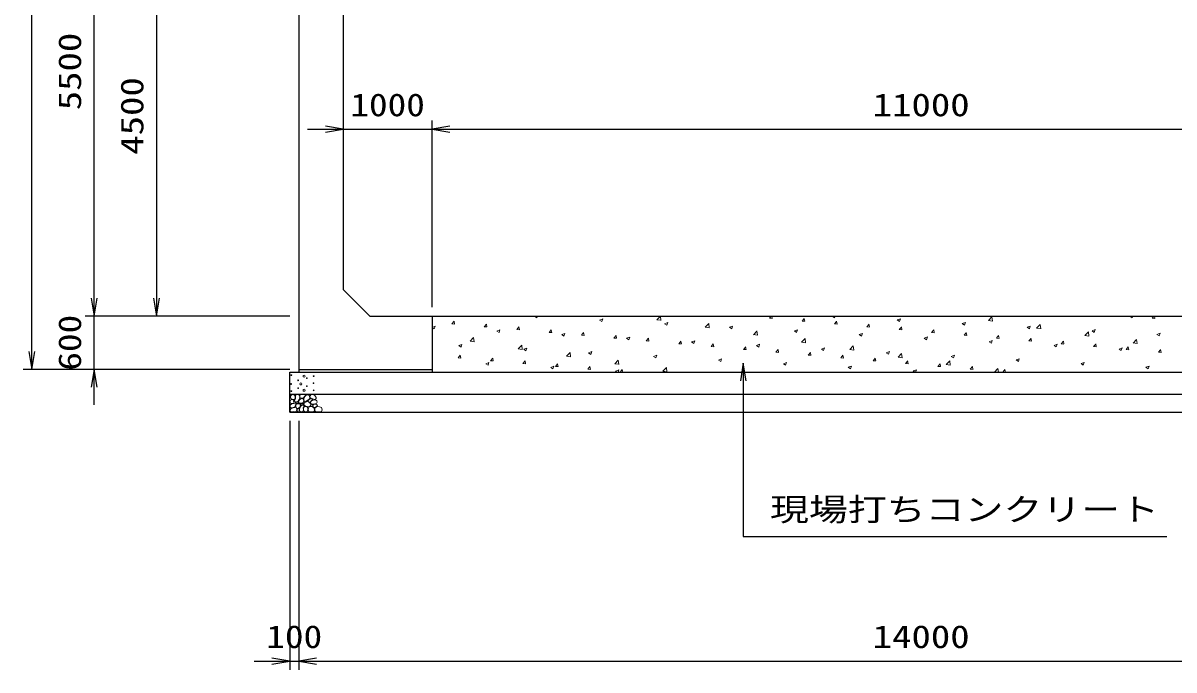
# Model space of a CAD drawing. Units: millimetres at full size. Extents: x 0 to 84100, y 0 to 59400.
# Drawn here: x 31950 to 44893, y 29420 to 36695 of the extents above; entities that cross this region are included whole.
import ezdxf
from ezdxf.enums import TextEntityAlignment as Align

# ---------------------------------------------------------------- set-up
doc = ezdxf.new("R2010")
doc.units = ezdxf.units.MM
for name, color, linetype, lineweight in [('D-DCR-HCHn', 4, 'Continuous', 9), ('D-STR-DIM', 7, 'Continuous', 25), ('D-STR-STRn', 1, 'Continuous', 25), ('D-STR-TXT', 7, 'Continuous', 25)]:
    doc.layers.add(name, color=color, linetype=linetype, lineweight=lineweight)
doc.styles.add('ＭＳ ゴシック', font='')
doc.styles.get('ＭＳ ゴシック').set_extended_font_data('MS Gothic')

# ---------------------------------------------------------------- blocks, each defined once
blk = doc.blocks.new('open_arrow')
at = {"color": 0, "linetype": 'Continuous', "lineweight": -2}
blk.add_lwpolyline([(7.5, 1.25), (0, 0), (7.5, -1.25)], dxfattribs=at)

msp = doc.modelspace()

# ---------------------------------------------------------------- linework, layer by layer
at = {"layer": 'D-DCR-HCHn'}
for p, q in [((37704.422, 33395.237), (37729.691, 33378.193)), ((37704.435, 33395.161), (37717.04, 33400)), ((37729.658, 33378.168), (37736.984, 33400)), ((39079.011, 33358.692), (39118.578, 33399.93)), ((39124.171, 33351.773), (39118.56, 33400)), ((40346.016, 33375.042), (40366.958, 33400)), ((40376.232, 33372.818), (40371.218, 33400)), ((41051.502, 33396.343), (41076.771, 33379.299)), ((41051.519, 33396.266), (41061.245, 33400)), ((41076.737, 33379.275), (41083.691, 33400)), ((44398.581, 33397.449), (44423.85, 33380.405)), ((44398.603, 33397.371), (44405.45, 33400)), ((44423.817, 33380.383), (44430.399, 33400)), ((44647.962, 33374.618), (44669.259, 33400)), ((44678.162, 33372.365), (44673.064, 33400)), ((36550, 33272.945), (36583.109, 33285.655)), ((36550, 33270.409), (36572.797, 33255.032)), ((36572.764, 33255.006), (36583.064, 33285.704)), ((36772.81, 33311.71), (36797.3, 33340.897)), ((36772.911, 33311.739), (36803.275, 33309.082)), ((36803.038, 33309.51), (36797.165, 33341.352)), ((37137.179, 33279.832), (37161.669, 33309.019)), ((37137.279, 33279.861), (37167.643, 33277.204)), ((37167.406, 33277.629), (37161.532, 33309.472)), ((37501.548, 33247.954), (37526.039, 33277.14)), ((37531.774, 33245.748), (37525.9, 33277.591)), ((38434.484, 33354.552), (38459.753, 33337.508)), ((38434.498, 33354.476), (38470.067, 33368.13)), ((38459.72, 33337.483), (38470.02, 33368.181)), ((39078.93, 33358.897), (39124.11, 33351.89)), ((39164.546, 33313.867), (39189.815, 33296.823)), ((39164.561, 33313.791), (39200.13, 33327.445)), ((39189.781, 33296.799), (39200.082, 33327.497)), ((39621.088, 33274.812), (39666.268, 33267.805)), ((39621.169, 33274.607), (39660.737, 33315.845)), ((39666.329, 33267.688), (39660.716, 33315.933)), ((39894.607, 33273.182), (39919.876, 33256.138)), ((39894.623, 33273.106), (39930.193, 33286.76)), ((39919.843, 33256.114), (39930.143, 33286.812)), ((40346.107, 33375.071), (40376.471, 33372.415)), ((40710.386, 33343.164), (40734.876, 33372.351)), ((40710.475, 33343.193), (40740.839, 33340.537)), ((40740.6, 33340.937), (40734.726, 33372.78)), ((41074.755, 33311.286), (41099.245, 33340.472)), ((41074.843, 33311.315), (41105.207, 33308.658)), ((41104.968, 33309.057), (41099.094, 33340.9)), ((41439.124, 33279.408), (41463.615, 33308.594)), ((41439.211, 33279.437), (41469.575, 33276.78)), ((41469.335, 33277.176), (41463.462, 33309.019)), ((41781.563, 33355.658), (41806.832, 33338.614)), ((41781.582, 33355.581), (41817.151, 33369.235)), ((41803.494, 33247.53), (41827.984, 33276.716)), ((41806.799, 33338.591), (41817.099, 33369.289)), ((41833.703, 33245.296), (41827.829, 33277.138)), ((42511.625, 33314.973), (42536.894, 33297.929)), ((42511.644, 33314.896), (42547.214, 33328.55)), ((42536.861, 33297.906), (42547.161, 33328.604)), ((42806.688, 33349.234), (42851.868, 33342.227)), ((42806.768, 33349.036), (42846.335, 33390.274)), ((42851.928, 33342.117), (42846.316, 33390.361)), ((43241.687, 33274.288), (43266.956, 33257.244)), ((43241.707, 33274.211), (43277.277, 33287.865)), ((43266.922, 33257.222), (43277.222, 33287.92)), ((43348.847, 33265.149), (43394.026, 33258.142)), ((43348.926, 33264.952), (43388.493, 33306.189)), ((43394.086, 33258.032), (43388.474, 33306.277)), ((44648.039, 33374.647), (44678.403, 33371.991)), ((36977.729, 33116.094), (37017.296, 33157.331)), ((37022.888, 33109.175), (37017.275, 33157.42)), ((37277.59, 33231.391), (37302.859, 33214.347)), ((37277.602, 33231.316), (37313.172, 33244.969)), ((37302.825, 33214.322), (37313.126, 33245.02)), ((37501.647, 33247.983), (37532.011, 33245.326)), ((37865.918, 33216.076), (37890.408, 33245.262)), ((37866.015, 33216.104), (37896.379, 33213.448)), ((37896.141, 33213.868), (37890.268, 33245.711)), ((38007.651, 33190.707), (38032.92, 33173.662)), ((38007.665, 33190.63), (38043.234, 33204.284)), ((38032.887, 33173.637), (38043.187, 33204.335)), ((38230.287, 33184.198), (38254.777, 33213.384)), ((38230.383, 33184.226), (38260.747, 33181.57)), ((38260.509, 33181.987), (38254.635, 33213.83)), ((38594.656, 33152.32), (38619.147, 33181.506)), ((38594.751, 33152.348), (38625.115, 33149.692)), ((38624.877, 33150.107), (38619.003, 33181.95)), ((38737.713, 33150.022), (38762.982, 33132.977)), ((38737.728, 33149.945), (38773.297, 33163.599)), ((38762.948, 33132.953), (38773.249, 33163.651)), ((38959.026, 33120.441), (38983.516, 33149.628)), ((38989.244, 33118.226), (38983.371, 33150.069)), ((40163.247, 33190.726), (40208.426, 33183.719)), ((40163.327, 33190.523), (40202.895, 33231.76)), ((40208.487, 33183.604), (40202.875, 33231.848)), ((40624.669, 33232.497), (40649.938, 33215.453)), ((40624.686, 33232.421), (40660.255, 33246.074)), ((40649.904, 33215.43), (40660.205, 33246.128)), ((40705.485, 33106.438), (40745.053, 33147.676)), ((40750.645, 33099.519), (40745.033, 33147.764)), ((41354.73, 33191.813), (41380, 33174.768)), ((41354.749, 33191.735), (41390.318, 33205.389)), ((41379.966, 33174.745), (41390.266, 33205.443)), ((41803.579, 33247.559), (41833.943, 33244.902)), ((42084.792, 33151.128), (42110.061, 33134.084)), ((42084.811, 33151.05), (42120.381, 33164.704)), ((42110.028, 33134.061), (42120.328, 33164.759)), ((42167.863, 33215.652), (42192.353, 33244.838)), ((42167.948, 33215.681), (42198.312, 33213.024)), ((42198.071, 33213.415), (42192.197, 33245.258)), ((42532.232, 33183.773), (42556.723, 33212.96)), ((42532.316, 33183.803), (42562.68, 33181.146)), ((42562.438, 33181.534), (42556.565, 33213.377)), ((42896.602, 33151.895), (42921.092, 33181.082)), ((42896.684, 33151.925), (42927.048, 33149.268)), ((42926.806, 33149.654), (42920.932, 33181.497)), ((43260.971, 33120.017), (43285.461, 33149.203)), ((43291.174, 33117.773), (43285.3, 33149.616)), ((43891.005, 33181.063), (43936.185, 33174.056)), ((43891.084, 33180.867), (43930.651, 33222.105)), ((43936.245, 33173.948), (43930.632, 33222.192)), ((43971.748, 33233.604), (43997.017, 33216.559)), ((43971.77, 33233.526), (44007.339, 33247.179)), ((43996.984, 33216.537), (44007.284, 33247.235)), ((44433.242, 33096.782), (44472.809, 33138.02)), ((44478.403, 33089.863), (44472.79, 33138.108)), ((44701.81, 33192.919), (44727.079, 33175.875)), ((44701.833, 33192.84), (44737.402, 33206.494)), ((44727.045, 33175.853), (44737.346, 33206.551)), ((36850.757, 33067.546), (36876.026, 33050.502)), ((36850.769, 33067.47), (36886.339, 33081.124)), ((36875.992, 33050.476), (36886.293, 33081.174)), ((36977.647, 33116.304), (37022.826, 33109.297)), ((37519.805, 33032.218), (37564.985, 33025.211)), ((37519.887, 33032.009), (37559.454, 33073.247)), ((37565.046, 33025.091), (37559.433, 33073.336)), ((37580.818, 33026.861), (37606.087, 33009.817)), ((37580.832, 33026.785), (37616.401, 33040.438)), ((37606.054, 33009.792), (37616.354, 33040.49)), ((38959.12, 33120.47), (38989.484, 33117.814)), ((39323.395, 33088.563), (39347.885, 33117.75)), ((39323.488, 33088.592), (39353.852, 33085.936)), ((39353.612, 33086.346), (39347.738, 33118.188)), ((39467.774, 33109.337), (39493.043, 33092.293)), ((39467.79, 33109.26), (39503.36, 33122.914)), ((39493.01, 33092.268), (39503.31, 33122.966)), ((39687.764, 33056.685), (39712.255, 33085.871)), ((39687.856, 33056.714), (39718.22, 33054.058)), ((39717.98, 33054.465), (39712.106, 33086.308)), ((40052.134, 33024.807), (40076.624, 33053.993)), ((40052.224, 33024.836), (40082.588, 33022.179)), ((40082.347, 33022.584), (40076.474, 33054.427)), ((40197.836, 33068.652), (40223.105, 33051.608)), ((40197.853, 33068.575), (40233.422, 33082.229)), ((40223.071, 33051.584), (40233.372, 33082.282)), ((40416.503, 32992.929), (40440.993, 33022.115)), ((40446.715, 32990.704), (40440.841, 33022.547)), ((40705.405, 33106.641), (40750.585, 33099.634)), ((40927.898, 33027.967), (40953.167, 33010.923)), ((40927.916, 33027.89), (40963.485, 33041.543)), ((40953.133, 33010.899), (40963.433, 33041.597)), ((41247.563, 33022.555), (41292.743, 33015.548)), ((41247.643, 33022.353), (41287.211, 33063.591)), ((41292.803, 33015.435), (41287.191, 33063.679)), ((42814.854, 33110.443), (42840.123, 33093.399)), ((42814.874, 33110.365), (42850.444, 33124.019)), ((42840.089, 33093.376), (42850.389, 33124.074)), ((43261.052, 33120.046), (43291.416, 33117.39)), ((43544.915, 33069.758), (43570.184, 33052.714)), ((43544.937, 33069.68), (43580.506, 33083.334)), ((43570.151, 33052.692), (43580.451, 33083.39)), ((43625.34, 33088.139), (43649.831, 33117.325)), ((43625.42, 33088.168), (43655.784, 33085.512)), ((43655.541, 33085.893), (43649.668, 33117.736)), ((43989.71, 33056.261), (44014.2, 33085.447)), ((43989.788, 33056.29), (44020.152, 33053.634)), ((44019.909, 33054.012), (44014.035, 33085.855)), ((44274.977, 33029.073), (44300.246, 33012.029)), ((44275, 33028.995), (44310.569, 33042.648)), ((44300.212, 33012.007), (44310.513, 33042.705)), ((44354.079, 33024.383), (44378.569, 33053.569)), ((44354.157, 33024.412), (44384.521, 33021.756)), ((44384.277, 33022.132), (44378.403, 33053.974)), ((44433.163, 33096.978), (44478.343, 33089.971)), ((44718.448, 32992.504), (44742.939, 33021.691)), ((44748.644, 32990.251), (44742.771, 33022.094)), ((36843.297, 32929.597), (36867.787, 32958.783)), ((36843.396, 32929.625), (36873.76, 32926.969)), ((36873.521, 32927.396), (36867.647, 32959.238)), ((37153.999, 32862.939), (37189.568, 32876.593)), ((37179.221, 32845.946), (37189.521, 32876.644)), ((37207.666, 32897.719), (37232.156, 32926.905)), ((37207.764, 32897.747), (37238.128, 32895.091)), ((37237.889, 32895.515), (37232.015, 32927.358)), ((37572.035, 32865.84), (37596.525, 32895.027)), ((37602.256, 32863.635), (37596.383, 32895.477)), ((38061.963, 32948.133), (38107.143, 32941.126)), ((38062.045, 32947.924), (38101.612, 32989.162)), ((38107.204, 32941.006), (38101.592, 32989.251)), ((38310.88, 32986.176), (38336.149, 32969.132)), ((38310.895, 32986.099), (38346.464, 32999.753)), ((38336.115, 32969.107), (38346.416, 32999.805)), ((38604.203, 32863.84), (38643.77, 32905.077)), ((38649.362, 32856.922), (38643.75, 32905.166)), ((39040.942, 32945.491), (39066.211, 32928.447)), ((39040.957, 32945.414), (39076.527, 32959.068)), ((39066.177, 32928.423), (39076.477, 32959.121)), ((39771.003, 32904.806), (39796.272, 32887.762)), ((39771.02, 32904.729), (39806.589, 32918.383)), ((39796.239, 32887.738), (39806.539, 32918.436)), ((40416.592, 32992.958), (40446.956, 32990.301)), ((40501.083, 32864.044), (40536.652, 32877.698)), ((40526.3, 32847.054), (40536.6, 32877.752)), ((40780.872, 32961.051), (40805.363, 32990.237)), ((40780.96, 32961.08), (40811.324, 32958.423)), ((40811.083, 32958.823), (40805.209, 32990.666)), ((41145.242, 32929.172), (41169.732, 32958.359)), ((41145.329, 32929.202), (41175.693, 32926.545)), ((41175.45, 32926.943), (41169.577, 32958.786)), ((41509.611, 32897.294), (41534.101, 32926.481)), ((41509.697, 32897.324), (41540.061, 32894.667)), ((41539.818, 32895.062), (41533.944, 32926.905)), ((41657.959, 32987.282), (41683.228, 32970.238)), ((41657.978, 32987.204), (41693.548, 33000.858)), ((41683.195, 32970.215), (41693.495, 33000.913)), ((41789.721, 32938.47), (41834.901, 32931.463)), ((41789.802, 32938.269), (41829.369, 32979.506)), ((41834.962, 32931.35), (41829.349, 32979.595)), ((41873.98, 32865.416), (41898.471, 32894.602)), ((41904.186, 32863.182), (41898.312, 32895.024)), ((42331.96, 32854.184), (42371.527, 32895.422)), ((42377.12, 32847.266), (42371.507, 32895.51)), ((42388.021, 32946.597), (42413.29, 32929.553)), ((42388.041, 32946.519), (42423.611, 32960.173)), ((42413.256, 32929.53), (42423.557, 32960.228)), ((43118.082, 32905.912), (43143.352, 32888.868)), ((43118.104, 32905.834), (43153.673, 32919.488)), ((43143.318, 32888.846), (43153.618, 32919.544)), ((43848.167, 32865.149), (43883.736, 32878.803)), ((43873.379, 32848.161), (43883.68, 32878.859)), ((44718.525, 32992.534), (44748.889, 32989.878)), ((37153.985, 32863.015), (37179.255, 32845.971)), ((37572.133, 32865.869), (37602.497, 32863.213)), ((37884.047, 32822.331), (37909.316, 32805.286)), ((37884.062, 32822.254), (37919.631, 32835.907)), ((37909.282, 32805.261), (37919.583, 32835.959)), ((37936.405, 32833.962), (37960.895, 32863.149)), ((37936.501, 32833.991), (37966.865, 32831.335)), ((37966.624, 32831.754), (37960.75, 32863.597)), ((38300.774, 32802.084), (38325.264, 32831.27)), ((38300.869, 32802.113), (38331.233, 32799.457)), ((38330.992, 32799.873), (38325.118, 32831.716)), ((38604.121, 32864.047), (38649.301, 32857.04)), ((38614.109, 32781.646), (38631.374, 32770)), ((38614.124, 32781.568), (38649.694, 32795.222)), ((38641.164, 32770), (38649.644, 32795.275)), ((38665.143, 32770.206), (38689.634, 32799.392)), ((38665.237, 32770.235), (38667.923, 32770)), ((38694.989, 32770), (38689.486, 32799.836)), ((39146.279, 32779.962), (39191.459, 32772.955)), ((39146.361, 32779.755), (39185.928, 32820.993)), ((39191.52, 32772.837), (39185.908, 32821.082)), ((40501.065, 32864.122), (40526.334, 32847.077)), ((41231.126, 32823.437), (41256.395, 32806.392)), ((41231.146, 32823.359), (41266.715, 32837.012)), ((41256.362, 32806.369), (41266.662, 32837.067)), ((41874.065, 32865.446), (41904.429, 32862.789)), ((41961.188, 32782.752), (41980.093, 32770)), ((41961.208, 32782.673), (41996.778, 32796.327)), ((41987.871, 32770), (41996.724, 32796.383)), ((42238.35, 32833.538), (42262.84, 32862.724)), ((42238.433, 32833.567), (42268.797, 32830.911)), ((42268.553, 32831.301), (42262.68, 32863.144)), ((42331.879, 32854.384), (42377.059, 32847.377)), ((42602.719, 32801.66), (42627.209, 32830.846)), ((42602.801, 32801.689), (42633.165, 32799.033)), ((42632.921, 32799.421), (42627.047, 32831.263)), ((42874.037, 32770.299), (42875.963, 32770)), ((42874.118, 32770.099), (42913.685, 32811.337)), ((42918.485, 32770), (42913.665, 32811.426)), ((42967.272, 32770), (42991.579, 32798.968)), ((42996.835, 32770), (42991.415, 32799.383)), ((43848.144, 32865.228), (43873.413, 32848.183)), ((44578.206, 32824.543), (44603.475, 32807.499)), ((44578.229, 32824.464), (44613.799, 32838.117)), ((44603.441, 32807.477), (44613.741, 32838.175))]:
    msp.add_line(p, q, dxfattribs=at)
for points in [[(35001.198, 32511.594), (34980.395, 32516.217), (34961.904, 32506.971), (34959.592, 32486.168), (34964.215, 32469.988), (34987.33, 32463.053), (35003.51, 32463.053), (35010.444, 32474.611), (35010.444, 32500.037)], [(35019.69, 32513.906), (35012.756, 32493.102), (35015.067, 32469.988), (34998.887, 32444.562), (35019.69, 32433.005), (35042.805, 32444.562), (35056.673, 32463.053), (35061.296, 32493.102), (35056.673, 32509.283), (35042.805, 32516.217)], [(35123.447, 32436.214), (35110.689, 32440.569), (35109.425, 32468.678), (35122.512, 32497.359), (35139.448, 32513.536), (35171.403, 32507.032), (35174.133, 32471.913), (35163.816, 32459.876), (35135.739, 32444.301)], [(35182.012, 32479.601), (35175.964, 32485.086), (35174.897, 32490.792), (35178.414, 32503.305), (35188.71, 32517.61), (35211.004, 32516.105), (35232.571, 32505.811), (35247.195, 32485.597), (35245.021, 32472.456), (35238.02, 32465.716), (35226.769, 32463.215), (35210.511, 32467.483), (35189.289, 32474.481)], [(34957.281, 32453.808), (34950.346, 32433.005), (34959.592, 32419.136), (34982.707, 32416.824), (34998.488, 32423.599), (34991.952, 32439.939), (34996.575, 32449.185), (34987.33, 32458.431), (34973.461, 32463.053)], [(35001.155, 32377.009), (35018.277, 32402.692), (35016.137, 32409.112), (34992.594, 32415.533), (34971.192, 32413.393), (34956.21, 32400.551), (34954.07, 32385.57), (34956.21, 32370.588), (34973.332, 32366.308)], [(35009.716, 32323.503), (35024.698, 32329.924), (35028.978, 32351.326), (35020.417, 32366.308), (35005.435, 32370.588), (34986.173, 32368.448), (34964.771, 32359.887), (34954.07, 32347.045), (34954.07, 32332.064), (34960.49, 32323.503), (34986.173, 32325.643)], [(35024.313, 32433.005), (35012.756, 32423.759), (35017.379, 32416.824), (35033.559, 32416.824), (35040.493, 32419.136), (35045.116, 32428.382), (35038.182, 32435.316)], [(35061.082, 32377.009), (35071.783, 32402.692), (35063.222, 32413.393), (35037.539, 32413.393), (35026.838, 32409.112), (35016.137, 32394.131), (35016.137, 32381.289), (35026.838, 32364.167), (35039.679, 32362.027)], [(35056.801, 32329.924), (35056.801, 32355.606), (35046.1, 32362.027), (35035.399, 32355.606), (35033.259, 32340.625), (35035.399, 32327.783), (35050.381, 32323.503)], [(35058.985, 32458.431), (35047.427, 32430.693), (35056.673, 32419.136), (35084.411, 32419.136), (35095.968, 32423.759), (35107.525, 32439.939), (35107.525, 32453.808), (35095.968, 32472.299), (35082.099, 32474.611)], [(35097.466, 32325.643), (35103.886, 32344.905), (35101.746, 32366.308), (35116.728, 32389.85), (35097.466, 32400.551), (35076.063, 32389.85), (35063.222, 32372.728), (35058.941, 32344.905), (35063.222, 32329.924), (35076.063, 32323.503)], [(35093.185, 32400.551), (35103.886, 32409.112), (35099.606, 32415.533), (35084.624, 32415.533), (35078.204, 32413.393), (35073.923, 32404.832), (35080.344, 32398.411)], [(35114.588, 32327.783), (35133.85, 32323.503), (35150.972, 32332.064), (35153.112, 32351.326), (35150.968, 32374.878), (35127.429, 32382.327), (35112.447, 32378.603), (35106.027, 32362.027), (35106.027, 32338.484)], [(35163.203, 32379.532), (35127.829, 32386.129), (35112.782, 32398.266), (35108.03, 32417.263), (35122.713, 32431.629), (35151.323, 32439.69), (35172.97, 32426.761), (35186.961, 32409.347), (35183.002, 32391.67)], [(35154.798, 32445.711), (35156.454, 32439.566), (35162.011, 32435.193), (35174.19, 32433.302), (35185.305, 32439.802), (35195.592, 32449.138), (35204.858, 32457.333), (35204.635, 32463.462), (35198.736, 32468.875), (35184.203, 32470.356), (35171.47, 32464.383), (35162.011, 32455.165), (35157.281, 32450.556)], [(35162.352, 32373.637), (35177.306, 32382.556), (35203.44, 32382.292), (35224.93, 32363.525), (35228.643, 32334.899), (35214.853, 32324.245), (35178.098, 32321.871), (35161.731, 32331.633), (35157.172, 32354.06)], [(35243.372, 32411.832), (35248.688, 32416.874), (35255.476, 32425.68), (35257.145, 32433.275), (35253.144, 32447.685), (35239.088, 32458.67), (35218.907, 32457.89), (35191.698, 32443.001), (35182.086, 32430.757), (35185.152, 32416.784), (35194.778, 32410.04), (35203.599, 32409.145), (35217.363, 32409.524), (35230.808, 32411.002)], [(35199.971, 32385.265), (35204.183, 32388.446), (35207.686, 32393.505), (35207.81, 32400.431), (35203.414, 32406.067), (35195.769, 32407.977), (35189.356, 32406.179), (35187.704, 32400.442), (35186.896, 32394.835), (35187.881, 32387.456), (35193.975, 32384.127)], [(35227.597, 32370.331), (35217.895, 32375.079), (35210.89, 32383.822), (35210.719, 32395.084), (35214.942, 32405.627), (35230.189, 32407.625), (35245.054, 32408.018), (35259.481, 32402.512), (35261.849, 32393.273), (35249.54, 32382.195), (35234.555, 32373.15)], [(35259.972, 32322.493), (35244.837, 32324.274), (35234.866, 32329.787), (35230.835, 32342.722), (35230.945, 32354.963), (35240.172, 32371.678), (35258.242, 32382.822), (35285.731, 32378.403), (35307.453, 32370.334), (35312.643, 32346.125), (35308.03, 32328.257), (35286.884, 32322.877)]]:
    msp.add_lwpolyline(points, close=True, dxfattribs=at)
msp.add_lwpolyline([(35093.432, 32518.547), (35076.093, 32516.446), (35064.258, 32508.701), (35064.626, 32489.819), (35070.514, 32476.087), (35085.025, 32476.185), (35105.107, 32479.153), (35114.799, 32493.689), (35124.082, 32503.492), (35126.884, 32514.345), (35114.099, 32518.547), (35093.082, 32518.547)], dxfattribs=at)
for centre, radius in [((34966.091, 32636.145), 4.5), ((34967.803, 32734.121), 4.5), ((35043.437, 32677.541), 4.5), ((35075.004, 32636.145), 11.25), ((35109.996, 32725.045), 11.25), ((35141.563, 32701.359), 4.5), ((35217.197, 32645.221), 4.5), ((35218.909, 32725.045), 4.5), ((34967.803, 32555.879), 4.5), ((35043.437, 32588.641), 4.5), ((35109.996, 32564.955), 11.25), ((35141.563, 32612.459), 4.5), ((35218.909, 32564.955), 4.5)]:
    msp.add_circle(centre, radius, dxfattribs=at)
at = {"layer": 'D-STR-DIM'}
for p, q in [((32050, 32800), (32050, 39400)), ((32750, 33400), (32750, 38900)), ((33450, 37900), (33450, 33400)), ((36550, 33500), (36550, 35600)), ((36550, 33500), (36550, 35600)), ((35150, 35500), (36950, 35500)), ((36550, 35500), (47550, 35500)), ((32750, 32400), (32750, 33800)), ((34950, 33400), (32650, 33400)), ((34950, 33400), (32650, 33400)), ((34950, 33400), (33350, 33400)), ((34950, 32800), (31950, 32800)), ((34950, 32800), (32650, 32800)), ((34950, 32220), (34950, 29420)), ((35050, 32220), (35050, 29420)), ((35050, 32220), (35050, 29420)), ((34550, 29520), (35450, 29520)), ((35050, 29520), (49050, 29520))]:
    msp.add_line(p, q, dxfattribs=at)
at = {"layer": 'D-STR-STRn'}
for p, q in [((35050, 39220), (35050, 32800)), ((35550, 38600), (35550, 33700)), ((35550, 33700), (35850, 33400)), ((35850, 33400), (48250, 33400)), ((36550, 33400), (36550, 32770)), ((34950, 32770), (49150, 32770)), ((34950, 32320), (34950, 32770)), ((35050, 32800), (36550, 32800)), ((35050, 32800), (35050, 32770)), ((34950, 32520), (49150, 32520)), ((34950, 32320), (49150, 32320))]:
    msp.add_line(p, q, dxfattribs=at)
at = {"layer": 'D-STR-TXT'}
msp.add_lwpolyline([(40050, 32870), (40050, 30920), (40250, 30920), (44811.168, 30920)], dxfattribs=at)

# ---------------------------------------------------------------- block references
at = {"layer": 'D-STR-DIM', "xscale": 26.7, "yscale": 26.7}
for p, rotation in [((35550, 35500), 180), ((32750, 33400), 90), ((32750, 33400), 90), ((33450, 33400), 90), ((32050, 32800), 90), ((32750, 32800), 270), ((34950, 29520), 180)]:
    msp.add_blockref('open_arrow', p, dxfattribs=dict(at, rotation=rotation))
for p in [(36550, 35500), (36550, 35500), (35050, 29520), (35050, 29520)]:
    msp.add_blockref('open_arrow', p, dxfattribs=at)
at = {"layer": 'D-STR-TXT', "xscale": 26.7, "yscale": 26.7, "rotation": 270}
msp.add_blockref('open_arrow', (40050, 32870), dxfattribs=at)

# ---------------------------------------------------------------- texts
at = {"layer": 'D-STR-DIM', "style": 'ＭＳ ゴシック'}
for s, width, p in [('5500', 1.25, (32475, 36150)), ('4500', 1.25, (33175, 35650)), ('600', 1.2, (32475, 33100))]:
    msp.add_text(s, height=256.6, rotation=90, dxfattribs=dict(at, width=width)).set_placement(p, align=Align.MIDDLE_CENTER)
for s, width, p in [('1000', 1.2, (36050, 35775)), ('11000', 1.25, (42050, 35775)), ('100', 1.2, (35000, 29795)), ('14000', 1.25, (42050, 29795))]:
    msp.add_text(s, height=256.6, dxfattribs=dict(at, width=width)).set_placement(p, align=Align.MIDDLE_CENTER)
at = {"layer": 'D-STR-TXT', "style": 'ＭＳ ゴシック', "width": 1.25}
msp.add_text('現場打ちコンクリート', height=256.6, dxfattribs=at).set_placement((40350, 31020), align=Align.BOTTOM_LEFT)

doc.saveas('drawing.dxf')
